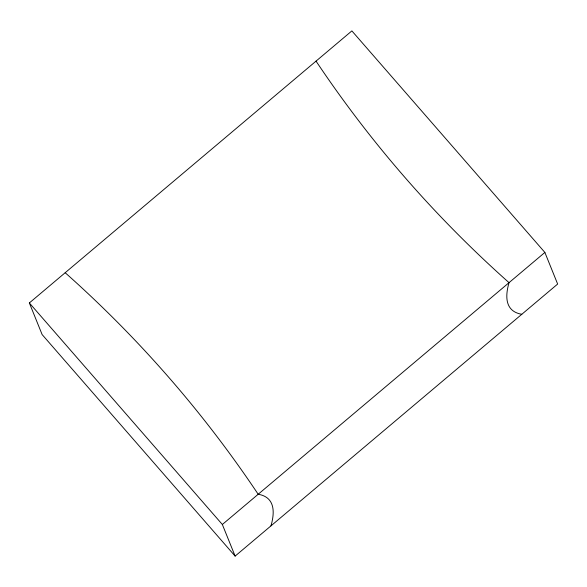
<?xml version="1.0" encoding="UTF-8"?>
<svg xmlns="http://www.w3.org/2000/svg" width="587" height="587" viewBox="0 0 587 587"><rect width="100%" height="100%" fill="white"/><g stroke="black" fill="none" stroke-linecap="round" stroke-linejoin="round"><path stroke-width="0.88" d="M29.35 302.951L351.877 30.898L544.875 252.432L557.65 284.049L235.123 556.102L42.125 334.568L29.35 302.951L222.348 524.492L235.123 556.102M222.348 524.492L544.875 252.432M521.814 314.272A305.541 65.634 -41.1 0 1 509.039 282.663A1208.061 1176.619 -22 0 1 316.041 61.121M270.959 525.879A305.541 65.634 -41.1 0 0 258.185 494.261A1208.061 1176.619 -22 0 0 65.186 272.728"/></g></svg>
